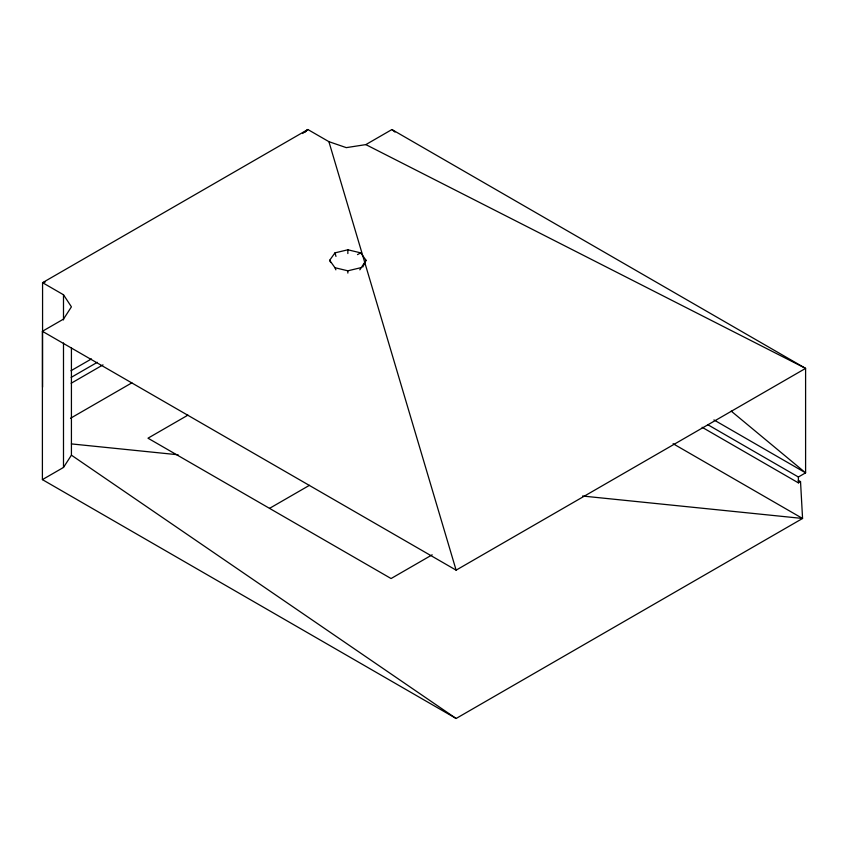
<?xml version="1.0" encoding="UTF-8"?>
<svg xmlns="http://www.w3.org/2000/svg" width="848" height="848" viewBox="0 0 848 848"><rect width="100%" height="100%" fill="white"/><g stroke="black" fill="none" stroke-linecap="round" stroke-linejoin="round"><path stroke-width="1.27" d="M359.828 269.834L366.05 260.294L360.718 252.863L347.85 249.789L334.981 252.863L329.639 260.294L330.72 262.541M362.806 267.046L366.05 260.294M42.57 387.144L42.57 282.681L63.494 294.765L71.423 306.838L63.494 319.113L42.4 331.292L42.4 479.618L63.494 467.449L71.423 455.175L71.423 347.892M304.973 132.203L307.866 129.521L328.897 141.658L346.291 147.637L365.848 144.605L391.924 129.543L805.6 368.382L805.6 472.845L798.392 477.011L707.868 424.742M302.619 133.507L307.866 129.521L42.57 282.681L45.124 282.108M70.988 370.735L91.446 358.927M71.168 377.402L97.308 362.308M71.168 383.254L102.99 364.873M70.501 418.276L131.885 382.84M187.949 415.128L147.987 438.193L391.076 578.537L432.173 554.815M269.537 508.365L309.488 485.3M42.4 331.292L456.118 570.153L805.6 368.382L365.848 144.605M702.133 427.286L798.392 482.862L800.533 481.622L802.568 518.467L456.118 718.479L42.4 479.618M357.496 254.612L360.718 252.863M329.639 260.294L334.981 267.724L347.85 270.809L360.718 267.724M71.391 443.907L178.101 454.782M582.555 496.027L802.568 518.467L673.079 443.705M713.921 419.919L805.6 472.845L731.22 411.121M798.244 480.307L800.533 481.622M71.423 455.175L456.118 718.479M391.924 129.543L394.977 132.087M334.981 267.724L335.872 269.834M328.897 141.658L456.118 570.153M334.981 252.863L335.978 256.393M798.392 477.011L798.392 482.862M347.85 249.789L347.85 253.552M347.85 270.809L347.85 273.077M63.494 294.765L63.494 319.929M63.494 342.952L63.494 467.449"/></g></svg>
